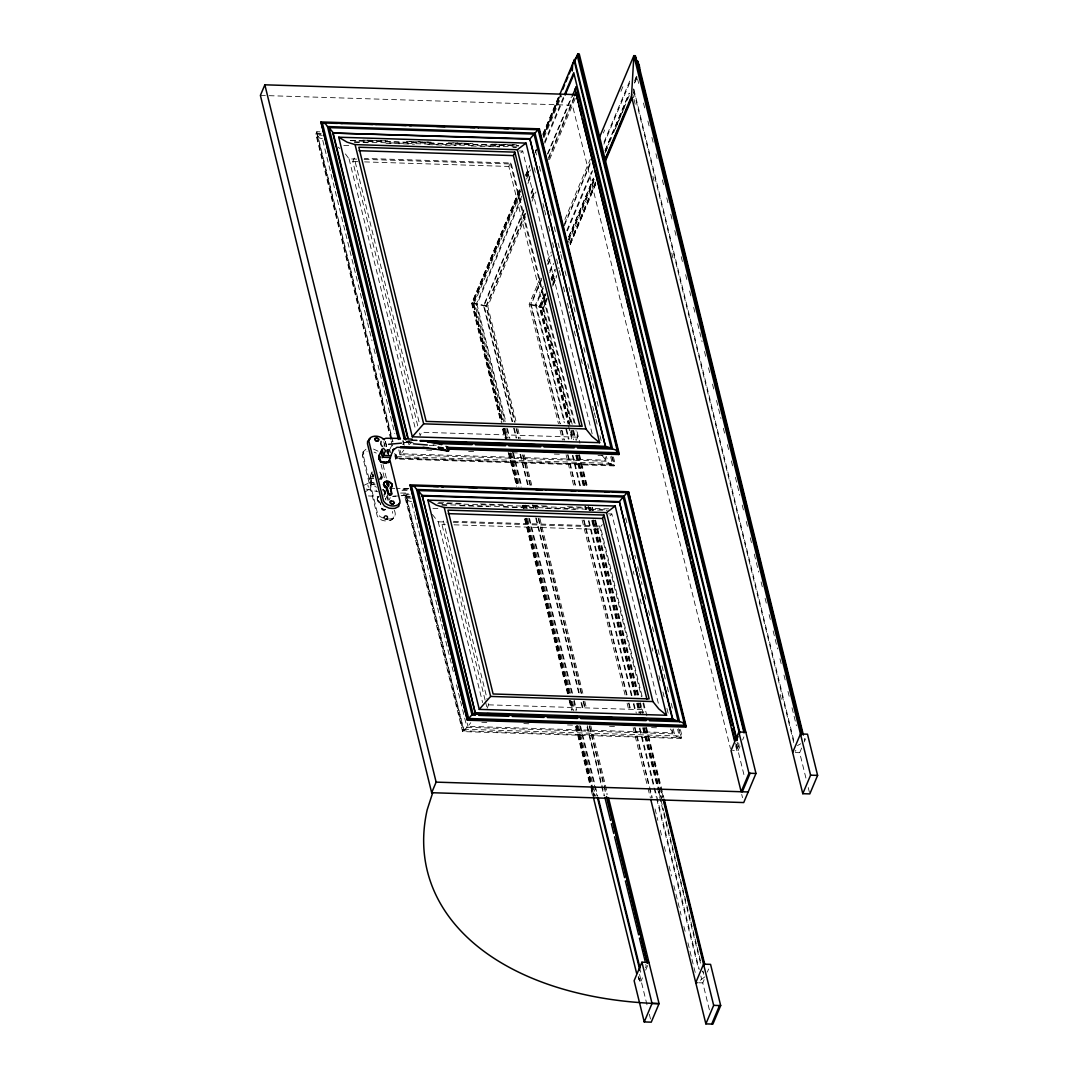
<?xml version="1.0" encoding="UTF-8"?>
<svg xmlns="http://www.w3.org/2000/svg" width="1078" height="1078" viewBox="0 0 1078 1078"><rect width="100%" height="100%" fill="white"/><g stroke="black" fill="none" stroke-linecap="round" stroke-linejoin="round"><path stroke-width="0.75" stroke-dasharray="5 3.75" d="M373.81 483.133C368.959 482.392 369.97 474.886 372.166 471.894L370.536 475.964L372.031 482.742L371.425 484.143L375.238 484.884M645.682 964.567L646.288 965.928L645.493 967.721M804.538 740.236L804.633 738.43M379.443 478.78L380.884 477.877L381.127 475.182L379.052 472.743L380.116 472.649L381.774 475.236L381.491 476.665L378.809 478.106M380.008 502.82L379.604 502.617A4.474 3.221 22.8 0 1 378.297 501.62L377.179 499.101L378.58 496.662M384.105 446.467L384.199 443.88M373.5 476.395L370.104 477.028L369.673 479.683L371.519 484.305L373.999 484.696M384.644 490.194L384.428 491.42A2.843 2.048 22.8 0 1 385.048 494.115L384.523 494.991L384.145 492.43M394.252 510.15C399.695 521.253 381.423 524.905 377.233 515.89L362.477 455.9L364.054 452.598L367.086 451.278M381.45 476.786L381.369 474.819M379.213 479.481L381.679 479.05L382.124 476.948L379.752 472.056M365.941 449.256L363.165 451.83L363.03 454.364L377.394 512.845L379.941 516.537L384.563 518.707A21.156 15.213 22.8 0 0 390.667 518.895L393.349 517.858L394.912 515.931M633.662 93.651L633.891 89.541L633.123 88.665L793.704 742.459M387.784 518.841L387.056 516.429L384.091 516.214L384.186 518.99L386.005 519.69L387.784 518.841L386.638 519.394A2.385 1.711 22.8 0 1 383.943 518.235L383.552 517.036M372.826 473.862L373.163 476.449M377.65 497.537L377.556 499.949L380.44 502.604M384.159 517.696L384.711 518.437A1.792 1.28 22.8 0 0 387.137 518.72L387.325 517.278A1.792 1.28 22.8 0 0 385.641 516.254L384.725 516.375A1.792 1.28 22.8 0 0 384.159 517.696M387.406 518.424L387.649 517.777A1.792 1.28 22.8 0 0 386.045 515.513A1.792 1.28 22.8 0 0 384.671 517.319A1.792 1.28 22.8 0 0 387.649 517.777M363.165 451.83L362.477 455.9M385.452 509.328L385.21 509.732A1.698 1.213 22.8 0 1 384.347 510.096L382.03 509.153L380.359 502.981M735.695 745.828L736.894 750.733L736.665 748.482L739.09 745.397L738.565 742.446M384.091 517.157L384.603 515.971M390.802 439.42L315.827 134.117L316.824 131.732L320.179 131.839M417.752 425.904L352.802 161.525L354.258 158.075L419.598 424.085M572.162 424.287L508.829 166.443L510.285 162.994L364.324 158.399M385.223 509.584L383.269 510.393L382.016 509.705L380.359 503.359L377.313 500.677L378.284 496.392M613.449 456.978L615.053 463.513L614.056 465.898L395.626 458.999L396.623 456.627L395.424 451.722M385.668 499.006L386.921 496.015M519.232 190.213L471.625 303.309L500.515 420.959M525.768 174.717L529.675 165.419M534.89 153.022L536.197 149.923M542.719 134.427L559.037 95.699M519.65 189.795L471.975 303.026L501.283 422.374M525.525 175.835L529.446 166.524M535.321 152.564L536.628 149.465M543.164 133.955L559.482 95.174M520.404 189.768L472.649 303.214L501.917 422.36M526.131 176.213L529.527 168.087M543.083 135.936L560.169 95.309M519.879 191.385L473.053 302.608L502.361 421.929M526.387 175.943L529.635 168.208M543.299 135.774L560.21 95.605L543.352 135.909M519.906 191.601L472.999 302.985L502.267 422.131M526.414 176.132L529.675 168.397M520.418 191.493L473.579 302.756L502.847 421.916M526.926 176.037L529.527 169.866M543.191 137.418L560.762 95.686M520.068 194.525L474.536 302.648L503.844 421.97M526.563 179.069L530.47 169.798M544.134 137.364L561.692 95.659M521.752 196.156L476.247 304.212L505.137 421.808M528.247 180.713L530.848 174.542M544.498 142.121L563.996 95.807M521.388 198.972L476.988 304.414L505.892 422.091M527.91 183.462L531.184 175.714M544.889 143.145L565.128 95.066M523.895 209.806L483.55 305.64L512.037 421.606M531.063 192.8L533.664 186.615M547.328 154.154L571.407 96.966M523.935 210.965L484.089 305.586L512.602 421.633M531.117 193.892L533.731 187.693M548.096 153.561L571.609 97.721M680.407 729.577L682.01 736.099L681.013 738.484L462.57 731.585L404.964 497.039L405.961 494.654L409.33 494.762M525.053 213.309L485.989 306.112L514.502 422.172M531.575 197.853L534.823 190.119M548.5 157.631L573.9 97.316M525.646 213.579L486.623 306.287L515.082 422.158M532.155 198.136L534.755 191.951M548.419 159.504L575.086 96.158M525.512 216.705L487.782 306.327L516.241 422.199M532.02 201.263L535.914 191.992M549.578 159.544L576.245 96.198M540.199 278.111L529.15 304.373L558.444 423.694M547.354 261.119L551.262 251.848M564.912 219.413L590.286 159.167M541.682 278.164L530.632 304.427L559.94 423.735M547.543 264.258L551.437 254.987M564.454 224.089L590.461 162.306M541.56 279.849L531.158 304.575L560.425 423.735M548.069 264.393L551.33 256.672M564.333 225.76L590.353 163.95M603.37 133.052L604.677 129.953M620.941 91.32L622.882 86.685M485.113 700.148L441.953 524.434L443.395 520.997L486.555 696.698M543.245 286.411L535.402 305.034L564.32 422.738M549.78 270.901L553.041 263.14M566.759 230.571L591.579 171.631M603.99 142.148L630.765 78.559M543.272 288.176L536.089 305.222L564.953 422.724M549.78 272.694L553.701 263.396M567.392 230.867L592.833 170.459M603.909 144.129L630.643 80.634M544.444 294.361L539.229 306.718L568.106 424.26M550.952 278.906L554.847 269.635M568.51 237.187L593.237 178.463M604.947 150.65L629.026 93.476M544.889 293.863L539.687 306.219L568.578 423.816M551.384 278.42L555.291 269.163M568.941 236.742L593.641 178.086M605.337 150.3L629.39 93.18M634.592 80.823L637.179 74.651M545.643 294.011L540.428 306.421L569.332 424.085M551.532 280.051L555.439 270.753M568.497 239.734L593.965 179.258M605.068 152.901L608.976 143.59M609.636 142.04L612.897 134.292M613.557 132.742L626.614 101.723M627.261 100.173L629.215 95.524M634.443 83.114L637.058 76.915L638.661 83.451M545.926 293.768L540.725 306.112L569.939 425.069M551.774 279.876L555.022 272.168M568.672 239.761L594.005 179.568M605.701 151.782L607.655 147.16M615.444 128.632L625.2 105.482M634.942 82.346L638.836 73.075M546.802 300.358L543.555 308.079L529.15 304.373L540.105 305.788L540.725 306.112L539.229 306.718L541.035 307.378L545.603 296.517M552.138 281.008L555.399 273.26M568.47 242.227L593.938 181.737M546.29 298.768L542.396 308.038L570.855 423.923M552.798 283.325L556.046 275.604M569.71 243.156L595.73 181.347M546.829 298.619L542.921 307.904L571.434 423.977M552.691 284.7L556.598 275.429M570.275 242.954L595.676 182.627M543.555 308.079L547.395 298.539M552.623 286.128L556.544 276.803M570.262 244.207L595.757 183.678M553.31 284.902L556.571 277.181M570.222 244.733L595.595 184.473M576.663 439.46L577.619 437.169L576.016 430.648M462.57 731.585L463.58 729.213L405.961 494.654M487.108 708.273L488.55 704.837L486.96 698.328M453.461 521.321L599.422 525.916L597.98 529.352L453.69 524.811M642.987 703.247L644.577 709.755L643.135 713.191L640.467 702.762M638.216 977.274C638.499 979.39 641.356 983.5 638.769 975.267M640.332 972.235L640.763 971.211M639.968 980.171L639.658 980.899L638.85 977.638M642.434 977.867L641.14 980.953L636.882 980.818M645.695 970.146L648.943 962.425M740.007 746.138L738.053 750.76L732.501 750.584M742.607 739.966L743.901 736.88M700.848 976.008L701.657 979.269L699.258 981.088M709.391 1009.843L702.775 982.893L704.716 978.272M707.316 972.086L708.623 969.001M805.913 778.06L799.687 752.713L801.641 748.078M804.242 741.907L805.535 738.821M385.156 491.932L383.889 494.923L385.021 499.357M389.131 500.232L390.249 497.618M380.884 477.877L381.491 476.665L380.103 478.16M391.947 445.174L389.427 450.038L390.721 452.881L389.845 450.375L387.231 449.566M377.152 499.074L377.839 497.874M605.176 456.937L605.984 460.212L401.003 453.744L403.805 450.119M672.133 729.536L672.941 732.797L467.96 726.343L470.763 722.705M398.793 449.849L399.992 454.741L396.893 458.217L394.952 451.561M460.522 701.158L466.949 727.327L463.85 730.803L406.366 498.023L411.392 498.184M575.113 423.654L511.336 164.004L513.155 161.633M642.07 696.294L600.473 526.926L602.292 524.555M795.187 751.285L795.914 750.355M704.918 976.83L701.657 979.269M402.66 444.513L404.789 442.438L413.144 442.708M520.849 152.86L522.695 151.041L592.28 434.353M609.986 515.783L611.832 513.963L659.21 706.872M410.785 442.964L408.966 444.729L407.767 439.851M635.508 78.371L637.058 76.915M407.646 440.996L406.136 441.576L411.176 441.737M797.437 745.572L800.833 743.712M472.811 302.824L487.782 306.327L471.625 303.309L472.999 302.985L502.119 422.158M365.132 491.918L369.458 489.008L371.519 484.305L369.889 477.931M390.492 520.499L393.403 518.356L392.473 511.444M389.845 450.375L388.915 450.779L389.279 452.248M363.515 485.531L368.191 483.281L369.579 478.942L373.608 478.241M382.34 489.722L383.62 489.56M403.347 494.25L409.559 493.67M385.008 509.638L382.084 508.627M392.904 496.325L399.52 495.853M401.164 495.732L406.123 495.368M407.807 488.846L401.366 489.304L408.077 488.913M392.783 496.338L395.855 496.123M401.973 495.691L408.09 495.26M322.376 138.725L319.357 137.971L317.228 135.1L322.255 135.262M610.647 456.749L612.654 464.901L608.167 462.745L606.308 456.398M411.513 501.647L408.495 500.893L406.366 498.023M402.04 490.652L408.441 490.45M408.831 488.536L396.408 488.469M381.679 479.05L382.124 476.948L380.467 472.393M400.639 493.05L408.387 493.05M403.239 442.398L410.987 442.586M260.391 95.403L572.445 105.24L730.48 748.658M321.19 133.483L316.15 133.322L391.947 441.886M315.827 134.117L320.867 134.278M367.558 140.153L387.635 140.787M409.397 141.474L431.146 142.161M452.908 142.848L472.986 143.482M494.748 144.169L516.497 144.856M362.895 140.127L387.999 140.908M406.406 141.487L431.496 142.283M448.232 142.808L473.323 143.603M491.73 144.183L516.834 144.978M350.215 140.45L518.545 145.759M350.768 140.652L518.788 145.948M354.527 141.77L516.618 146.877M354.298 142.296L371.021 142.822M386.059 143.293L414.464 144.196M427.831 144.614L456.237 145.503M471.275 145.988L499.68 146.877M513.047 147.295L516.389 147.403M343.747 145.409L352.102 145.665M519.34 150.947L522.695 151.041M345.405 153.938L349.07 158.884L357.424 159.153M364.121 159.355L511.336 164.004M352.802 161.525L357.842 161.673M364.553 161.889L508.829 166.443M577.619 437.169L421.606 432.251L420.15 435.687L419.355 432.426M408.36 440.646L411.702 440.754M406.352 441.764L411.405 441.926M411.809 442.775L404.789 442.438M429.044 445.362L437.399 445.632M426.632 450.065L433.343 450.281M468.634 451.386L477.028 451.655M512.319 452.76L519.044 452.976M554.321 454.094L562.729 454.35M598.02 455.468L603.06 455.63M399.992 454.741L607.507 461.276M396.623 456.627L615.053 463.513M396.556 458.096L612.654 464.901M385.614 494.02L383.323 489.142M410.341 496.406L405.301 496.244L462.907 730.803L681.35 737.689L679.342 729.536M404.964 497.039L410.004 497.201M438.652 502.617L463.756 503.413M480.478 503.938L505.582 504.733M523.989 505.312L549.079 506.108M567.486 506.687L590.919 507.428M437.668 503.318L609.609 508.924M441.993 504.639L605.755 509.8M441.778 505.164L446.791 505.326M460.158 505.744L488.563 506.633M503.601 507.105L532.006 508.007M545.374 508.425L575.45 509.382M588.817 509.8L607.21 510.379M432.884 508.331L439.581 508.533M608.491 513.869L611.832 513.963M432.318 514.462L438.207 521.806L446.575 522.062M453.259 522.278L600.473 526.926M441.953 524.434L445.308 524.541M488.55 704.837L644.577 709.755M481.812 722.273L488.536 722.489M523.827 723.607L532.222 723.864M567.513 724.982L574.237 725.198M609.515 726.303L616.239 726.518M651.53 727.623L658.24 727.839M466.949 727.327L674.464 733.875L676.593 736.732L679.612 737.487L677.604 729.361M463.58 729.213L682.01 736.099M795.294 752.565L799.687 752.713M698.625 982.759L702.775 982.893M391.745 488.321L394.844 488.415M368.42 495.934L379.106 496.486M541.035 307.378L543.474 307.85M372.031 482.742L374.807 483.187M386.975 449.62L389.427 450.038M433.06 444.756L436.226 445.349M366.156 489.062L377.947 491.77M387.177 451.13L388.956 451.642M373.514 449.054L378.135 451.224M374.093 452.127L376.289 453.07M374.753 486.272L376.545 487.202M601.969 455.334L605.984 460.212M338.115 147.093L339.866 148.535M670.341 728.997L672.941 732.797M383.741 441.751L387.528 454.081M702.438 971.184L703.045 972.477M385.304 498.494L385.951 500.071M373.15 478.309L371.627 472.77M376.074 490.045L376.559 491.258M382.906 490.14L383.323 491.393M372.907 474.145L373.419 476.166M643.472 103.057L645.479 111.236M647.891 121.032L649.495 127.581M651.907 137.378L653.511 143.913M655.923 153.723L657.526 160.258M662.35 179.878L664.358 188.044M666.756 197.853L668.36 204.389M670.772 214.199L672.376 220.734M674.788 230.53L676.391 237.079M681.215 256.685L683.223 264.851M685.621 274.661L687.238 281.196M689.637 291.006L691.241 297.541M693.653 307.351L695.256 313.887M697.668 323.696L702.088 341.672M704.5 351.468L706.103 358.017M708.502 367.814L710.119 374.349M712.518 384.159L714.135 390.694M716.533 400.504L720.953 418.48M723.365 428.289L724.968 434.825M727.38 444.635L728.984 451.17M731.383 460.966L733 467.515M735.398 477.311L739.818 495.287M742.23 505.097L743.833 511.632M746.245 521.442L747.849 527.977M750.261 537.787L751.865 544.323M754.277 554.132L758.683 572.108M761.095 581.904L762.698 588.453M765.11 598.25L766.714 604.785M769.126 614.595L770.73 621.13M773.142 630.94L777.548 648.916M779.96 658.725L781.563 665.261M783.975 675.071L785.579 681.606M787.991 691.402L789.595 697.951M792.007 707.747L796.426 725.723M808.244 787.573L809.416 792.33M633.891 89.541L794.365 742.877M632.786 94.473L633.594 97.748M633.985 99.378L635.198 104.283M652.864 176.213L654.063 181.117M671.729 253.047L672.941 257.952M780.149 694.421L781.752 700.97M737.177 742.297L738.376 747.202M736.449 744.238L744.669 777.71M735.654 743.308L737.258 749.843M741.718 794.392L742.513 797.653M612.385 456.937L614.393 465.103L395.949 458.217L394.75 453.312M611.644 456.102L614.056 465.898M678.614 728.701L681.013 738.484M535.321 150.071L537.329 158.237M539.323 166.389L540.536 171.281M550.144 210.426L551.747 216.961M554.159 226.744L555.763 233.266M558.161 243.062L560.56 252.845M560.964 254.475L562.568 260.997M564.966 270.794L566.57 277.315M568.982 287.098L571.38 296.881M571.785 298.525L575.396 313.199M578.199 324.613L579.398 329.518M583.804 347.453L585.408 353.975M587.806 363.771L590.218 373.554M590.609 375.184L594.221 389.872M597.023 401.286L599.031 409.438M625.658 517.858L627.652 525.997M629.66 534.122L631.654 542.261M634.848 555.278L635.643 558.525M637.65 566.664L638.85 571.542M639.241 573.173L642.043 584.559M644.442 594.328L646.436 602.454M648.43 610.593L650.438 618.732M652.433 626.857L653.632 631.735M658.025 649.643L659.628 656.138M662.027 665.908L665.22 678.924M667.215 687.05L668.414 691.941M671.217 703.328L673.211 711.467M673.251 728.957L674.464 733.875M534.095 167.521L535.294 172.426M542.935 203.486L544.134 208.404M544.538 210.035L546.142 216.57M548.554 226.38L550.157 232.929M552.569 242.739L554.173 249.274M556.585 259.084L558.997 268.894M559.401 270.538L561.005 277.073M563.417 286.883L565.02 293.432M567.432 303.241L569.844 313.051M570.235 314.682L571.852 321.231M574.251 331.04L575.868 337.576M581.082 358.839L582.686 365.375M592.725 406.258L593.938 411.163M594.342 412.793L595.541 417.698M595.945 419.329L597.549 425.877M599.961 435.687L601.969 443.866M629.242 554.887L630.846 561.409M633.244 571.205L634.053 574.466M640.062 598.95L641.262 603.855M652.096 647.918L652.891 651.193M658.901 675.677L660.113 680.568M662.916 691.995L664.115 696.887M666.918 708.313L668.926 716.479M577.107 431.806L579.924 443.247M643.674 702.802L646.867 715.832M510.285 162.994L574.412 424.112M599.422 525.916L641.383 696.738M573.617 430.486L576.178 440.606M579.546 454.714L587.658 487.606M592.469 507.199L593.264 510.46M595.582 519.987L639.133 696.927M646.477 727.232L663.819 797.72M573.038 430.513L575.046 438.679M579.061 455.037L587.092 487.728M591.916 507.347L592.711 510.608M595.123 520.418L638.486 696.967M640.089 703.516L642.501 713.326M646.113 728.027L661.38 790.161M661.784 791.791L663.388 798.326M572.458 430.445L574.466 438.611M578.468 454.929L586.486 487.579M594.504 520.216L637.799 696.482M639.402 703.018L641.814 712.801M645.426 727.502L659.857 786.253M660.248 787.883L662.66 797.68M571.259 430.418L573.55 439.77M577.282 454.943L585.314 487.66M590.138 507.28L590.946 510.554M593.223 519.865L636.734 696.994M638.189 702.923L640.75 713.353M644.213 727.448L661.636 798.394M570.936 430.621L572.944 438.8M576.959 455.132L584.99 487.822M589.801 507.442L590.609 510.702M593.008 520.512L636.37 697.008M637.974 703.557L640.386 713.353M643.997 728.068L661.259 798.34M570.585 431.982L572.189 438.517M576.191 454.849L584.222 487.512M589.033 507.105L589.841 510.379M592.24 520.175L635.575 696.577M637.179 703.112L639.591 712.908M643.189 727.61L658.442 789.675M658.847 791.306L663.657 810.912M664.061 812.542L667.673 827.244M668.064 828.874L671.675 843.575M672.079 845.206L686.524 904.011M686.929 905.641L690.54 920.342M690.931 921.973L700.565 961.172M702.977 970.968L703.772 974.242M568.51 425.904L571.717 438.962M575.733 455.28L583.75 487.943M588.157 505.892L589.356 510.797M591.768 520.593L635.077 696.914M636.68 703.435L639.079 713.232M642.69 727.933L657.135 786.697M657.526 788.328L700.835 964.648M566.556 429.26L568.968 439.042M572.97 455.374L580.988 488.011M585.394 505.959L586.203 509.234M589.006 520.647L632.301 696.914M633.904 703.449L636.316 713.245M639.914 727.933L654.346 786.684M654.75 788.314L699.245 969.472M565.923 429.273L568.335 439.083M572.351 455.442L580.382 488.132M584.802 506.121L585.61 509.382M588.413 520.836L631.789 697.399M633.392 703.934L635.4 712.113M639.416 728.458L656.273 797.127M656.677 798.758L698.436 968.785M562.029 430.257L564.427 440.053M568.039 454.741L576.056 487.391M584.074 520.041L627.383 696.334M628.986 702.856L630.994 711.022M634.996 727.34L652.244 797.531M655.047 808.958L657.849 820.385M660.262 830.181L662.256 838.347M664.264 846.5L666.271 854.665M669.074 866.092L671.486 875.888M673.885 885.685L681.107 915.06M683.91 926.487L685.109 931.379M687.926 942.805L691.524 957.507M691.928 959.137L695.943 975.455M561.544 430.27L563.956 440.08M567.567 454.795L575.598 487.485M583.616 520.175L626.978 696.698M628.582 703.233L630.59 711.399M634.605 727.744L649.064 786.59M649.455 788.22L651.867 798.03M560.061 430.23L562.46 440.04M566.085 454.741L574.102 487.431M582.133 520.122L625.496 696.644M627.1 703.179L629.107 711.359M633.123 727.704L647.568 786.536M647.972 788.18L650.384 797.976M517.844 428.734L520.256 438.517M524.258 454.849L531.885 485.855M536.696 505.434L537.491 508.708M539.903 518.491L583.198 694.758M584.802 701.293L586.796 709.459M590.811 725.777L607.642 794.324M516.685 428.694L519.084 438.49M523.099 454.808L530.713 485.814M535.523 505.407L536.332 508.668M538.731 518.464L582.026 694.731M583.629 701.252L585.637 709.418M589.653 725.737L606.483 794.284M516.106 428.721L518.518 438.53M522.534 454.876L530.16 485.935M534.971 505.555L535.779 508.816M538.191 518.626L581.554 695.175M583.158 701.724L585.165 709.89M589.181 726.235L603.64 785.094M604.044 786.724L606.052 794.904M514.206 428.168L516.618 437.978M520.634 454.323L528.665 487.013M533.071 504.989L533.88 508.264M536.292 518.073L579.641 694.596M581.648 702.762L583.656 710.941M587.267 725.656L604.542 795.928M513.64 428.141L516.052 437.938M520.054 454.269L528.085 486.933M532.492 504.908L533.3 508.169M535.699 517.966L579.438 696.011M581.042 702.546L583.05 710.712M587.052 727.044L603.909 795.645M507.495 428.626L509.907 438.423M513.519 453.137L521.55 485.828M526.36 505.434L527.169 508.708M529.581 518.505L572.526 693.383M574.129 699.918L576.541 709.728M580.557 726.06L595.002 784.905M595.406 786.536L597.818 796.346M506.741 428.343L509.153 438.14M512.764 452.841L521.186 487.148M525.592 505.11L526.401 508.371M528.813 518.181L572.135 694.582M573.739 701.104L576.151 710.914M579.762 725.615L597.01 795.847M505.447 428.505L507.859 438.315M511.471 453.029L519.502 485.706M524.312 505.326L525.121 508.6M527.533 518.397L570.478 693.289M572.485 701.455L574.493 709.634M578.509 725.979L592.967 784.811M593.372 786.455L595.77 796.265M639.537 974.418L647.757 1007.89M649.32 1014.236L650.479 1018.993M504.45 428.438L506.849 438.234M510.46 452.922L518.882 487.202M523.288 505.164L524.097 508.425M526.495 518.222L569.804 694.515M571.407 701.037L573.806 710.833M577.417 725.521L594.665 795.712M503.965 428.465L506.377 438.261M509.988 452.976L518.019 485.666M522.83 505.286L523.639 508.546M526.037 518.356L568.995 693.235M571.003 701.414L573.011 709.58M577.026 725.925L594.288 796.211M506.283 438.45L503.871 428.667L506.134 438.503M509.894 453.151L517.912 485.787M522.722 505.38L523.517 508.641M525.929 518.437L569.224 694.704M570.828 701.239L572.836 709.391M576.838 725.723L594.072 795.901M509.746 453.218L517.777 485.922M522.601 505.528L523.396 508.803M525.808 518.612L568.78 693.531M570.383 700.08L572.795 709.89M576.811 726.235L592.065 788.355M592.469 789.985L594.072 796.534M638.243 976.358L639.052 979.632M503.52 428.882L505.932 438.679M509.53 453.366L517.548 486.016M525.565 518.653L568.47 693.289M570.464 701.441L572.472 709.607M576.487 725.925L593.722 796.103M502.887 428.909L505.299 438.719M508.91 453.434L516.941 486.138M524.973 518.828L567.944 693.76M569.548 700.296L571.96 710.106M575.975 726.451L590.434 785.31M590.838 786.953L593.237 796.763M502.523 429.125L504.531 437.291M508.142 452.005L516.564 486.313M524.595 518.99L567.54 693.814M569.144 700.35L571.556 710.159M575.558 726.491L589.612 783.679M591.216 790.214L592.415 795.119M485.504 701.765L486.704 706.656M349.07 158.884L415.65 429.96M438.207 521.806L482.607 702.573M403.024 440.444L404.223 445.335M402.795 440.983L403.603 444.23M400.207 450.483L401.003 453.744M467.151 723.068L467.96 726.343M322.767 140.356L367.18 321.163M367.585 322.794L371.991 340.715M373.985 348.854L375.979 357.007M377.987 365.146L385.991 397.728M386.382 399.359L394.791 433.558M411.917 503.291L414.329 513.101M414.734 514.732L418.345 529.446M418.749 531.09L429.192 573.604M429.583 575.234L433.208 589.962M433.612 591.593L437.223 606.308M437.628 607.952L441.239 622.666M441.643 624.297L454.094 674.99M456.506 684.813L460.117 699.528M316.824 131.732L393.012 441.926M317.228 135.1L392.554 441.778M391.206 441.05L392.81 447.572M394.817 455.738L395.626 458.999M385.452 441.818L388.646 454.876M383.081 464.672L386.665 479.292M385.345 441.333L388.511 454.283M381.046 464.335L384.59 478.955M387.339 495.031L388.403 499.464M387.271 497.497L387.986 500.448M367.867 485.019L368.38 487.269M377.381 498.198A4.474 3.221 22.8 0 1 378.499 496.998M384.846 490.423A2.843 2.048 22.8 0 1 385.641 491.528"/><path stroke-width="1.5" d="M388.673 462.435L389.158 460.225L388.673 462.435L386.207 462.853L380.238 461.465L379.092 459.026L379.146 455.293L382.245 448.866M445.982 446.332L448.691 447.896L448.461 451.035L423.075 447.383M379.631 457.436L379.254 459.066L381.787 462.368L385.156 463.014L384.145 462.341L386.423 462.206M737.002 740.074L573.752 72.644L564.643 94.258M739.144 732.38L574.385 61.594L574.507 59.492L575.477 59.29L577.242 55.517L744.063 732.932M577.673 55.517L577.768 53.9L579.25 53.94L755.974 773.452L743.726 802.558L431.672 792.707L260.391 95.403L264.851 84.812L576.905 94.648M792.667 752.484L800.469 733.97L807.489 734.185L817.609 775.392L809.807 793.907L802.787 793.691L631.506 96.373L633.864 55.665L635.346 55.719L801.641 734.751M635.252 57.336L635.346 55.719M640.224 73.385L637.947 61.486L636.653 60.476M736.584 739.885L738.08 736.328M390.276 458.406L390.829 455.698L383.687 455.401L382.286 449.769M392.001 485.706L390.29 488.401L391.058 487.674A4.474 3.221 22.8 0 0 391.893 486.744L391.813 484.318A4.474 3.221 22.8 0 0 388.053 481.556L387.42 481.462M380.803 443.408L381.086 441.387M388.201 481.745L387.986 482.971A2.843 2.048 22.8 0 1 388.606 485.666L388.484 486.555L386.463 481.691L388.201 481.745L386.948 484.723M438.652 449.027L448.461 451.035L448.96 449.122M379.564 458.204L380.076 456.506M393.888 502.941L393.51 503.588A1.792 1.28 22.8 0 1 392.985 503.817M432.696 792.748L427.171 809.847A330.447 202.529 -13.8 0 0 659.062 1003.631L651.26 1022.16L644.24 1021.931L634.12 980.724L641.922 962.209L648.943 962.425M447.464 449.108L618.839 454.512L619.176 453.717L539.377 128.834L320.948 121.949L398.402 439.46M407.565 437.399L332.806 133.039L530.201 138.725L534.001 134.09L329.019 127.622L405.732 439.945M579.937 426.497L513.397 155.596L514.853 152.146L358.826 147.228L426.16 421.404L582.187 426.322L514.853 152.146M529.985 139.251L605.54 446.871L529.985 139.251L332.806 133.039M539.04 129.63L539.377 128.834M560.142 93.624L574.507 59.492L739.953 733.053M562.649 89.474L564.602 84.825M565.91 81.726L567.863 77.077M569.171 73.978L571.124 69.342M574.507 61.621L577.768 53.9L744.372 732.191M565.128 95.066L573.617 74.908M572.27 96.171L576.178 86.86L736.773 740.667M410.085 484.871L467.367 720.212L685.797 727.098L686.134 726.303L628.528 491.757L410.085 484.871L467.367 720.212M574.547 95.767L575.854 92.681L574.857 89.73L576.178 86.86M418.156 490.544L422.172 495.422L475.317 713.232L422.172 495.422L619.351 501.647L623.138 497.012L418.156 490.544L473.08 714.162L475.533 712.706L672.712 718.918L675.663 720.522M598.735 139.089L633.864 55.665L810.589 775.176L802.787 793.691M604.839 159.719L631.506 96.373M605.432 159.436L617.815 130.047M619.109 126.948L621.063 122.313M622.37 119.227L624.324 114.578M625.617 111.492L627.571 106.843M628.878 103.757L630.832 99.109M605.351 161.309L632.018 97.963M431.672 792.707L436.132 782.129L264.851 84.812M646.894 699.096L602.548 518.505L603.99 515.068L447.963 510.15L493.118 693.989L649.145 698.908L603.99 515.068M672.497 719.457L619.351 501.647L672.712 718.918L657.459 718.972M628.528 491.757L685.797 727.098M738.834 732.016L731.032 750.544L741.152 791.751L748.954 773.222L738.834 732.016L745.855 732.245M644.24 1021.931L652.042 1003.416L641.922 962.209M742.324 791.791L750.126 773.263M697.237 982.718L695.755 982.678L703.543 964.15L710.564 964.379L720.683 1005.585L712.895 1024.1L705.874 1023.884L713.663 1005.356L663.064 799.31M711.723 1024.06L719.525 1005.545M381.558 451.197L381.531 454.525L382.771 457.234L390.371 457.503M386.786 481.435L385.749 481.556A4.474 3.221 22.8 0 0 383.728 483.079L384.657 486.515A4.474 3.221 22.8 0 0 385.951 487.512L387.716 492.754M446.683 448.327L447.424 447.235L448.691 447.896M617.775 452.733L615.646 449.863L612.627 449.108L535.011 133.106L538.111 129.63L617.775 452.733L446.912 447.343M684.732 725.319L682.603 722.449L679.585 721.694L624.149 496.028L627.248 492.538L684.732 725.319L468.634 718.5L471.733 715.024L475.411 715.266M338.721 137.202L347.116 142.188L355.08 144.6L423.667 423.843L412.308 436.792L338.721 137.202L526.037 143.105L599.611 442.694L412.308 436.792M427.872 500.125L436.253 505.11L444.217 507.522L490.625 696.428L479.265 709.378L427.872 500.125L615.174 506.027L666.568 715.28L479.265 709.378M379.146 455.293L379.092 459.026M526.037 143.105L517.346 149.707L355.08 144.6M615.174 506.027L606.483 512.629L444.217 507.522M574.385 61.594L572.728 63.157L572.283 70.986M382.138 457.759L385.614 450.644L383.472 448.354M370.401 438.679L367.611 441.239L367.49 443.786L381.841 502.254L384.388 505.959L389.023 508.115A21.156 15.213 22.8 0 0 395.114 508.317L398.752 506.404L399.507 502.806M385.156 463.014L387.797 461.707M390.829 455.698L393.807 449.027L392.756 450.429L396.987 447.303L427.387 447.936M391.341 500.718L389.94 501.876L390.317 503.076A2.385 1.711 22.8 0 0 393.025 504.234L394.386 502.725L393.443 501.27M383.269 439.312L385.911 438.274L400.423 438.396M384.63 482.297L386.099 481.799M385.169 462.785L386.8 462.273M534.001 134.09L611.105 448.044L605.755 446.332L420.285 440.484M388.592 444.325L401.582 443.112M400.073 439.393L322.349 122.932L325.367 123.687L327.496 126.557L404.317 439.312M468.634 718.5L411.486 485.855L414.504 486.609L416.634 489.479L472.07 715.159M376.559 438.18L375.009 439.096A1.792 1.28 22.8 0 0 377.206 440.915L378.041 440.646A1.792 1.28 22.8 0 0 378.243 439.204L377.933 438.827M392.015 501.135L391.085 501.257A1.792 1.28 22.8 0 0 390.532 502.564L391.085 503.318A1.792 1.28 22.8 0 0 392.338 503.857M334.059 123.162L342.454 123.431M367.652 124.226L376.06 124.496M401.259 125.291L411.351 125.6M436.55 126.395L444.944 126.665M470.156 127.46L478.551 127.716M503.763 128.511L513.842 128.834M322.349 122.932L337.427 123.418M340.769 123.512L372.597 124.522M375.952 124.63L406.11 125.574M409.451 125.681L474.792 127.743M478.133 127.851L508.29 128.794M513.317 128.956L538.448 129.751M327.496 126.557L535.011 133.106M359.055 150.718L513.397 155.596M423.667 423.843L585.933 428.95L591.822 436.294L599.611 442.694M411.931 440.228L416.943 440.376M420.056 441.023L438.436 441.603M450.132 441.967L466.841 442.492M485.221 443.071L506.956 443.759M518.653 444.123L535.362 444.648M552.071 445.174L573.792 445.861M587.16 446.292L603.869 446.818M427.966 442.263L611.105 448.044M440.255 443.678L472.056 444.675M475.398 444.783L505.528 445.74M508.87 445.834L540.671 446.844M544.013 446.952L574.143 447.896M577.485 448.003L612.627 449.108M427.629 447.68L400.746 446.831L400.41 447.626L435.701 448.744M447.788 448.313L619.176 453.717M433.275 486.407L443.354 486.717M468.566 487.512L476.961 487.782M502.173 488.577L512.252 488.9M535.779 489.641L545.859 489.951M571.057 490.746L579.465 491.016M604.664 491.811L614.743 492.12M411.486 485.855L438.288 486.704M441.643 486.811L506.97 488.873M510.325 488.967L542.153 489.978M545.508 490.086L575.652 491.029M579.007 491.137L609.164 492.094M612.506 492.201L627.585 492.673M416.634 489.479L624.149 496.028M421.943 495.961L619.122 502.173M448.192 513.64L602.548 518.505M490.625 696.428L652.891 701.549L658.779 708.893L666.568 715.28M487.013 713.609L508.735 714.283M520.431 714.66L538.811 715.24M555.52 715.765L577.242 716.452M590.609 716.87L612.331 717.557M624.027 717.921L645.762 718.608M473.08 714.162L678.062 720.63L623.138 497.012M478.767 715.361L508.883 716.318M512.239 716.425L544.026 717.422M547.381 717.53L577.498 718.474M580.853 718.581L646.113 720.643M649.455 720.751L679.585 721.694M467.704 719.417L686.134 726.303M748.954 773.222L755.974 773.452M810.589 775.176L817.609 775.392M436.132 782.129L748.172 791.966M652.042 1003.416L659.062 1003.631L608.45 797.585M713.663 1005.356L720.683 1005.585M403.954 438.571L412.268 439.191M413.413 443.84L427.319 444.998M443.233 447.842L438.032 447.249L448.461 451.035M380.844 462.139L386.207 462.853M423.088 440.673L441.764 444.635M389.886 495.368L388.134 494.263M384.415 439.918C380.817 435.943 372.961 434.421 369.188 438.827L368.797 440.915L383.525 500.92C386.544 506.175 395.262 507.913 399.668 503.48L400.005 501.23L389.697 459.147M635.67 57.35L636.451 59.425M637.826 63.589L639.294 65.259L639.577 67.887M384.59 487.027L383.364 484.372M380.79 444.23L382.353 446.548M329.019 127.622L333.021 132.513L408.185 438.49M379.496 458.029L380.089 460.333M386.719 487.862L388.39 494.034L390.708 494.991A1.698 1.213 22.8 0 0 391.584 494.627L390.479 487.984M637.947 61.486L803.393 735.061M641.033 76.646L643.431 86.442M644.24 89.703L645.439 94.608M646.248 97.869L654.265 130.505M655.06 133.766L657.472 143.563M658.267 146.824L659.466 151.728M661.474 159.881L668.293 187.626M669.088 190.9L671.5 200.683M672.295 203.958L674.707 213.74M675.502 217.015L685.527 257.817M686.336 261.078L688.734 270.874M689.543 274.135L690.742 279.027M691.537 282.288L699.555 314.938M700.363 318.199L702.762 327.995M703.57 331.256L704.769 336.147M706.777 344.313L716.803 385.115M717.598 388.376L718.797 393.281M720.805 401.434L732.838 450.402M734.832 458.554L736.045 463.459M736.84 466.72L746.865 507.522M748.873 515.688L750.072 520.58M752.08 528.732L760.893 564.643M761.701 567.904L764.1 577.7M766.108 585.866L774.92 621.763M775.729 625.038L778.127 634.821M778.936 638.095L781.334 647.878M782.143 651.139L788.961 678.897M789.756 682.158L792.168 691.941M792.963 695.216L795.375 704.999M797.37 713.164L802.18 732.744M635.656 58.967L636.855 63.858M639.658 75.285L650.883 120.992M654.898 137.31L666.123 183.017M670.125 199.349L680.151 240.151M684.961 259.744L696.186 305.451M700.201 321.77L712.235 370.738M715.442 383.795L727.461 432.763M728.27 436.038L729.469 440.929M730.278 444.19L743.497 498.063M745.504 506.215L757.538 555.197M759.545 563.349L772.778 617.222M773.573 620.483L774.772 625.388M775.581 628.649L788.813 682.509M790.807 690.675L801.237 733.121M578.253 102.491L575.854 92.681L734.482 740.936M579.061 105.752L581.473 115.562M582.268 118.836L594.315 167.872M595.123 171.146L608.369 225.1M609.178 228.361L611.59 238.171M612.385 241.445L625.644 295.385M626.439 298.66L628.851 308.47M629.66 311.731L639.685 352.6M640.494 355.875L642.906 365.685M643.701 368.945L653.74 409.815M654.548 413.09L669.802 475.209M670.61 478.484L673.022 488.294M673.817 491.555L687.077 545.508M687.872 548.769L690.284 558.579M691.092 561.854L701.131 602.723M701.926 605.984L715.186 659.938M715.981 663.199L731.234 725.319M732.043 728.593L734.859 740.034M539.445 131.26L618.839 454.512M517.346 149.707L585.933 428.95M606.483 512.629L652.891 701.549M664.223 799.35L704.716 964.19M663.792 799.957L668.198 817.946M669.007 821.22L671.419 831.017M672.214 834.291L682.253 875.161M683.061 878.435L685.473 888.245M686.268 891.506L696.307 932.376M697.116 935.65L699.528 945.46M700.323 948.721L702.735 958.531M703.543 961.805L704.338 965.066M650.789 799.62L705.874 1023.884M607.291 797.545L647.406 963.274L606.442 796.534M604.933 797.572L610.552 820.452M611.361 823.727L613.773 833.523M614.568 836.797L624.607 877.654M625.415 880.928L638.661 934.869M639.47 938.13L645.089 961.024M598.223 797.976L639.968 967.936M597.414 797.477L639.941 970.604M593.641 798.394L636.613 973.326M320.948 121.949L398.739 438.665M377.381 438.005A2.304 1.657 22.8 0 0 376.518 437.776L374.672 438.476L375.643 440.862L377.947 441.198L378.93 439.784A2.304 1.657 22.8 0 0 378.135 438.463M392.688 501.31A1.792 1.28 22.8 0 1 393.268 501.661M392.069 484.143L391.934 486.461L390.465 487.593L391.907 493.697L389.966 494.492L388.713 493.805L387.056 487.458L383.997 484.79L383.835 483.187L386.315 481.125L388.659 481.367L392.069 484.143"/></g></svg>
